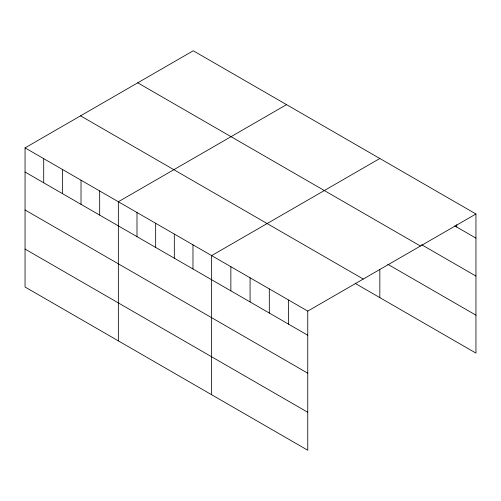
<?xml version="1.0" encoding="UTF-8"?>
<svg xmlns="http://www.w3.org/2000/svg" width="501" height="501" viewBox="0 0 501 501"><rect width="100%" height="100%" fill="white"/><g stroke="black" fill="none" stroke-linecap="round" stroke-linejoin="round"><path stroke-width="0.75" d="M25.05 147.883L307.752 311.096L307.752 450.23L25.05 287.01L25.05 147.883L193.248 50.77L475.95 213.99L475.95 353.117L355.178 283.391M286.541 104.634L118.342 201.74L118.342 340.874M379.833 158.491L211.635 255.604L211.635 394.738M307.752 311.096L475.95 213.99M454.739 225.882L475.95 238.132M421.591 244.695L475.95 276.076M137.744 82.815L420.445 246.035M387.787 264.271L475.95 315.173M80.555 115.837L363.256 279.051M25.05 172.025L307.752 335.238M25.05 209.969L307.752 373.182M25.05 249.066L307.752 412.279M456.724 224.692L456.724 227.028M379.833 269.544L379.833 297.625M288.526 299.999L288.526 324.141M269.306 288.902L269.306 313.044M250.08 277.798L250.08 301.94M230.855 266.701L230.855 290.843M192.973 244.832L192.973 268.974M174.317 234.061L174.317 258.203M155.661 223.283L155.661 247.431M136.998 212.512L136.998 236.654M99.68 190.969L99.68 215.111M81.024 180.197L81.024 204.339M62.368 169.426L62.368 193.568M43.706 158.654L43.706 182.796"/></g></svg>
